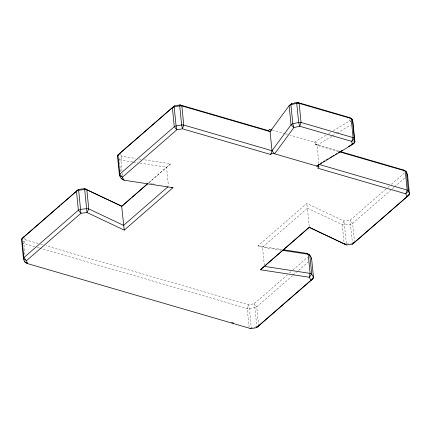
<?xml version="1.0" encoding="UTF-8"?>
<svg xmlns="http://www.w3.org/2000/svg" width="431" height="431" viewBox="0 0 431 431"><rect width="100%" height="100%" fill="white"/><g stroke="black" fill="none" stroke-linecap="round" stroke-linejoin="round"><path stroke-width="0.32" stroke-dasharray="2.15 1.62" d="M120.529 171.856L119.279 159.341L121.752 156.318L135.614 158.446M22.633 242.605L25.176 239.722L24.088 236.813M148.916 182.555L170.601 163.812L144.196 159.761M148.77 182.814L170.601 163.812M338.281 151.47L317.033 145.285L315.212 144.272L316.79 142.893L290.122 135.129M281.06 250.109L262.533 247.265L258.018 245.875L306.748 203.448L344.008 221.028L350.053 220.289L385.864 189.117M287.429 274.811L254.139 303.79L248.585 304.771L45.837 245.74M289.443 273.055L290.957 271.74M292.972 269.984L307.599 257.248M387.884 187.361L389.398 186.041M391.413 184.285L404.526 172.869L403.874 171.123M292.536 275.689L256.725 306.861L254.92 307.637L249.366 308.612L247.243 308.531L39.975 248.186M293.037 275.247L296.571 272.176M298.586 270.42L308.17 262.075M393.999 187.356L352.639 223.366L350.559 224.179L344.509 224.912L342.236 224.632L307.411 208.2L306.748 203.448M394.505 186.919L405.097 177.696M325.863 135.269L314.398 142.198L317.033 145.285L318.87 163.732M328.729 133.535L331.024 132.15M333.314 130.765L349.94 120.712L350.958 121.397M317.033 145.285L332.01 136.228M332.587 135.884L336.616 133.443M337.193 133.098L350.441 125.087M256.208 326.854L251.273 327.722L249.366 308.612L248.585 304.771L247.243 308.531L249.08 326.984M346.416 244.021L350.047 243.58M350.651 243.504L352.466 243.283M138.917 158.953L141.557 159.357M132.813 162.018L120.901 160.192L119.279 159.341M133.475 162.121L137.446 162.729M140.091 163.133L166.56 167.19L168.402 185.642M150.602 183.563L151.927 183.762M152.585 183.865L155.235 184.274M258.018 245.875L281.782 249.517M272.236 129.925L285.015 133.642M285.651 133.831L287.569 134.386M315.212 144.272L339.687 151.394M38.09 243.483L25.176 239.722L23.834 243.488L25.014 255.351M40.67 244.237L43.251 244.986M34.809 246.683L23.834 243.488L23.032 242.895M37.389 247.437L39.329 248.003M350.683 121.822L349.94 120.712L349.595 118.784M120.588 154.314L121.752 156.318L120.901 160.192L121.951 170.735M353.813 140.517L353.948 141.831M354.546 242.47L352.639 223.366L350.053 220.289L352.402 242.626M346.352 243.364L344.008 221.028L342.236 224.632L344.008 242.421M309.248 226.647L307.411 208.2L262.533 247.265L264.305 265.054M258.632 325.971L256.725 306.861L254.139 303.79L254.92 307.637L256.828 326.741M122.215 173.37L122.415 175.347"/><path stroke-width="0.65" d="M117.534 156.334L117.895 155.02L172.368 107.599L174.48 105.891L180.034 104.911L268.265 130.604L270.081 131.617L271.988 150.721L270.646 154.487L182.415 128.799L176.861 129.779L122.388 177.2L119.441 175.439L117.534 156.334L118.358 155.327M311.317 259.004L311.559 258.126L309.814 255.12L306.861 253.363L283.102 249.721M131.002 198.282L121.865 206.233L84.611 188.654L78.561 189.392L21.981 238.515L21.55 239.69L23.457 258.799L24.54 261.709L27.557 263.61L250.966 328.654L256.52 327.673L313.105 278.55L313.466 277.235L311.559 258.126M318.267 166.274L318.94 164.389L407.166 190.076L408.367 190.965L409.45 193.875L409.019 195.049L352.439 244.178L346.389 244.916L309.135 227.336L260.399 269.758L309.248 277.246L310.993 280.252L256.52 327.673L256.828 326.741L258.632 325.971M407.112 175.94L407.543 174.77L406.46 171.856L403.443 169.959L340.328 151.583M318.509 164.728L316.785 166.08L352.326 144.6L354.077 143.151L354.902 141.869L352.994 122.76L352.423 119.543L351.184 118.514L349.369 117.501L297.315 102.346L291.496 103.699L289.126 105.687L270.081 131.617L181.85 105.924L180.034 104.911L179.727 105.848L181.634 124.952L182.415 128.799L183.757 125.033L181.85 105.924L179.727 105.848L174.172 106.823L172.368 107.599L174.275 126.703L176.861 129.779L176.08 125.933L174.172 106.823L174.48 105.891L117.895 155.02L119.802 174.124L119.441 175.439L121.186 178.445L124.139 180.206L172.982 187.695L124.252 230.116L86.992 212.537L80.947 213.275L26.474 260.696L27.557 263.61L24.54 261.709M290.709 104.771L291.496 103.699L290.92 104.685L289.126 105.687L291.033 124.796L293.883 127.581L299.701 126.229L351.75 141.384L354.33 138.653L352.423 119.543L349.369 117.501M271.988 150.721L291.033 124.796L292.827 123.794L298.645 122.442L301.043 122.469L353.091 137.624L354.33 138.653L354.902 141.869L352.326 144.6L351.75 141.384L353.091 137.624L351.184 118.514L299.136 103.359L297.315 102.346L296.738 103.332L298.645 122.442L299.701 126.229L301.043 122.469L299.136 103.359L296.738 103.332L290.92 104.685L292.827 123.794L293.883 127.581L274.622 153.808L271.988 150.721L183.757 125.033L181.634 124.952L176.08 125.933L174.275 126.703L119.802 174.124L122.388 177.2L124.139 180.206L121.186 178.445M119.182 154.32L120.007 153.312M21.55 239.69L24.088 236.813L33.165 228.909M34.178 228.031L59.898 205.635M60.911 204.757L78.561 189.392L80.947 213.275L78.361 210.204L76.454 191.095L78.534 190.281L84.584 189.543L86.857 189.829L121.682 206.26L124.252 230.116M121.682 206.26L147.903 183.434M132.021 197.398L147.752 183.698M167.966 186.742L123.589 225.37L88.764 208.933L86.491 208.652L80.441 209.391L78.361 210.204L23.888 257.625L23.457 258.799L26.474 260.696L23.888 257.625L21.981 238.515L24.088 236.813M268.265 130.604L269.844 129.225L271.638 129.747M270.646 154.487L272.23 153.113L319.177 166.781L317.599 168.155L405.824 193.842L406.912 196.757L352.439 244.178M260.399 269.758L309.318 227.304L346.389 244.916M409.019 195.049L406.912 196.757L409.45 193.875L407.543 174.77M313.105 278.55L310.993 280.252L313.466 277.235L311.721 274.229L309.814 255.12L306.861 253.363M270.081 131.617L271.374 130.598M320.664 163.344L321.817 162.649M323.546 161.603L324.699 160.908M326.429 159.863L328.153 158.818M329.882 157.773L331.611 156.733M332.764 156.033L333.917 155.338M335.641 154.293L336.794 153.598M338.524 152.552L340.253 151.507M341.406 150.812L342.559 150.117M348.318 146.632L354.077 143.151M352.984 243.084L354.546 242.47M344.143 243.741L345.279 243.881M282.386 250.309L308.192 254.268L310.099 273.378L309.248 277.246L311.721 274.229L310.099 273.378L264.44 266.374M339.569 151.847L405.259 170.972L407.166 190.076L405.824 193.842L408.367 190.965L406.46 171.856L403.443 169.959M25.741 262.598L27.029 262.975M231.716 322.566L233.65 323.131M171.603 187.269L172.982 187.695M250.055 328.147L250.966 328.654M84.611 188.654L86.992 212.537L88.764 208.933L86.857 189.829L84.611 188.654"/></g></svg>
